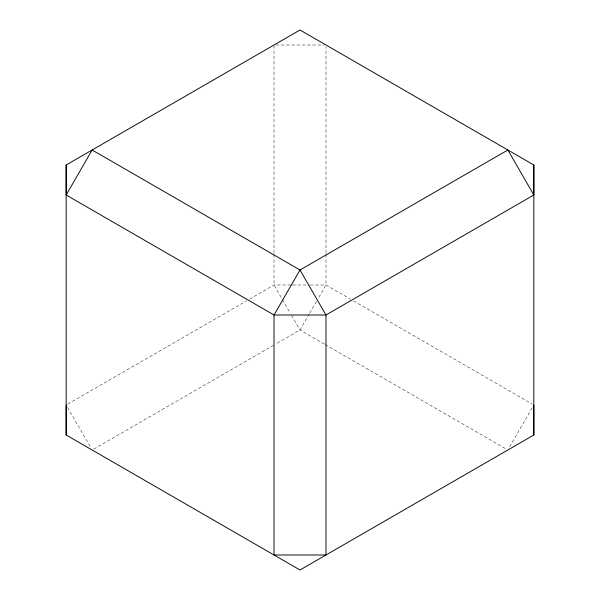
<?xml version="1.0" encoding="UTF-8"?>
<svg xmlns="http://www.w3.org/2000/svg" width="600" height="600" viewBox="0 0 600 600"><rect width="100%" height="100%" fill="white"/><g stroke="black" fill="none" stroke-linecap="round" stroke-linejoin="round"><path stroke-width="0.45" stroke-dasharray="3 2.25" d="M274.02 254.183L274.02 285L281.903 298.665M274.02 253.252L274.02 45M325.98 254.183L325.98 285L318.097 298.665M325.98 253.252L325.98 46.867M309.278 313.928L300 330L275.64 344.062M309.743 313.125L317.632 299.468M509.7 446.79L532.433 407.415M67.8 404.062L246.413 300.938M249.66 299.062L274.02 285L291.653 285M93.78 449.062L274.83 344.535M275.873 45L324.127 45M292.575 285L309.278 285M310.207 285L325.98 285L350.34 299.062M353.587 300.938L532.2 404.062M324.36 344.062L300 330L290.722 313.928M325.17 344.535L506.22 449.062M282.368 299.468L290.257 313.125M67.567 407.415L90.3 446.79"/><path stroke-width="0.9" d="M533.827 165L533.827 435L300 570L66.172 435L66.172 165L300 30L533.827 165L533.827 195L325.98 315L274.02 315L66.172 195L66.172 165M66.172 195L92.153 150L300 270L325.98 315L325.98 555L274.02 555L274.02 315L300 270L507.847 150L533.827 195M533.827 405L533.827 435M66.172 405L66.172 435"/></g></svg>
